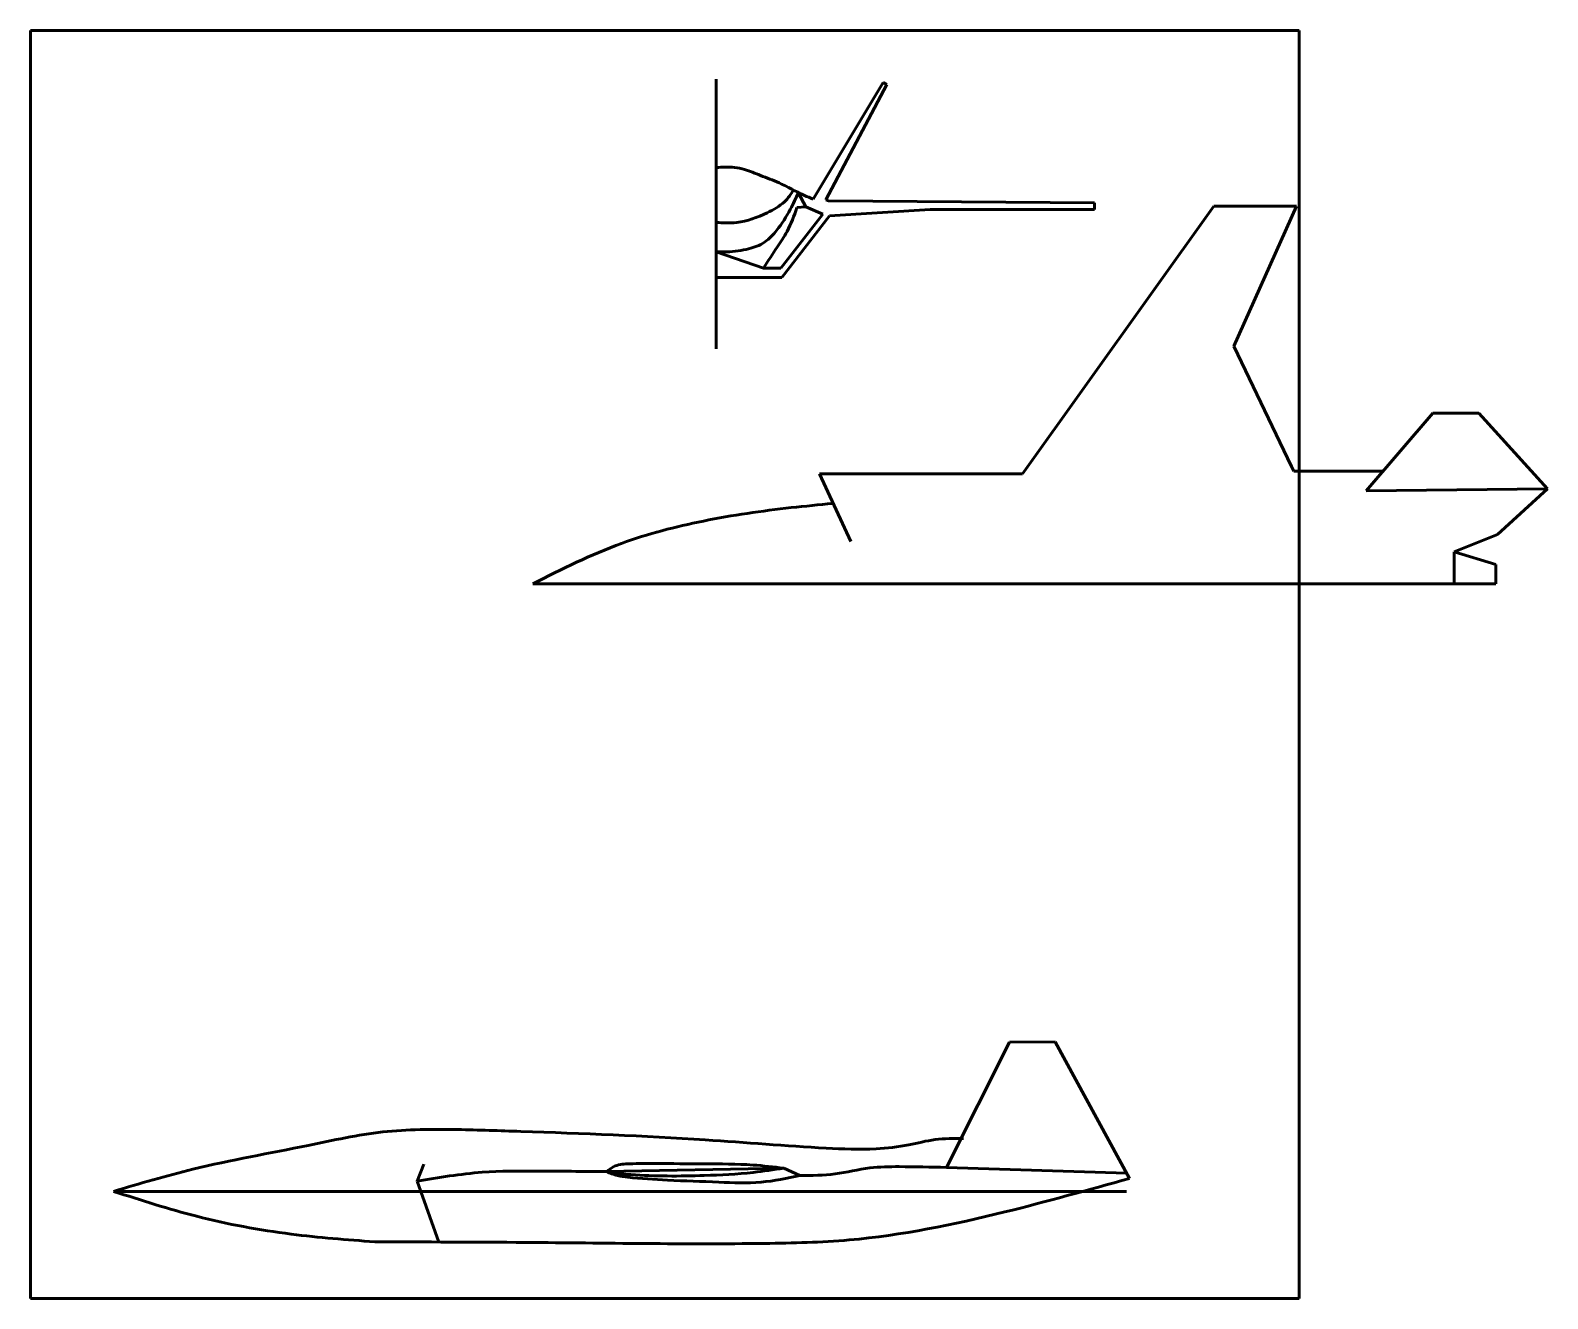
# Model space of a CAD drawing. Header units: millimetres. Extents: x 39448 to 86337, y 20141 to 58152.
# Drawn here: x 46786 to 64311, y 37297 to 51952 of the extents above; entities that cross this region are included whole.
import ezdxf

# ---------------------------------------------------------------- set-up
doc = ezdxf.new("R2010")
doc.units = ezdxf.units.MM
doc.layers.add('_basic (Основной)', color=4, linetype='Continuous', lineweight=60)
picture_1 = doc.add_image_def('image1.jpeg', size_in_pixel=(284, 284))

msp = doc.modelspace()

# ---------------------------------------------------------------- linework, layer by layer
at = {"layer": '_basic (Основной)', "transparency": 33554687}
for p, q in [((54706.743, 51386.546), (54706.743, 48273.759)), ((56635.45, 51349.239), (55826.733, 50001.178)), ((55973.706, 49992.504), (56680.063, 51325.601)), ((56680.063, 51325.601), (56635.45, 51349.239)), ((55741.973, 49913.325), (55659.544, 50072.403)), ((56002.85, 49982.661), (55973.706, 49992.504)), ((59076.632, 49958.076), (56002.85, 49982.661)), ((59076.719, 49882.573), (59076.632, 49958.076)), ((55453.216, 49202.182), (55937.563, 49826.94)), ((55465.278, 49094.811), (56017.946, 49807.696)), ((55640.705, 49903.299), (55741.973, 49913.325)), ((55741.973, 49913.325), (55937.563, 49826.94)), ((56017.946, 49807.696), (57180.277, 49880.375)), ((57180.277, 49880.375), (59076.719, 49882.573)), ((58243.772, 46825.953), (60454.591, 49921.477)), ((60454.591, 49921.477), (61411.775, 49921.477)), ((61411.775, 49921.477), (60686.876, 48301.761)), ((55253.575, 49202.182), (54706.743, 49392.053)), ((55465.278, 49094.811), (54706.743, 49094.811)), ((55253.575, 49202.182), (55453.216, 49202.182)), ((60686.876, 48301.761), (61352.754, 46914.306)), ((62215.794, 46630.236), (62985.322, 47530.522)), ((62985.322, 47530.522), (63516.421, 47530.522)), ((63516.421, 47530.522), (64311.367, 46653.645)), ((56262.35, 46045.29), (55902.54, 46825.953)), ((55902.54, 46825.953), (58243.772, 46825.953)), ((61352.754, 46914.306), (61379.966, 46857.606)), ((61379.966, 46857.606), (62410.14, 46857.606)), ((64311.367, 46653.645), (62215.794, 46630.236)), ((64311.367, 46653.645), (63731.85, 46128.275)), ((63731.85, 46128.275), (63232.684, 45928.042)), ((63232.684, 45928.042), (63713.89, 45779.17)), ((63232.684, 45928.042), (63232.684, 45556.767)), ((63713.89, 45779.17), (63713.89, 45556.767)), ((52588.274, 45556.767), (62310.515, 45556.767)), ((63713.89, 45556.767), (52588.274, 45556.767)), ((57368.238, 38814.294), (58097.176, 40260.23)), ((58097.176, 40260.23), (58621.549, 40265.991)), ((58621.549, 40265.991), (59483.02, 38687.559)), ((51331.188, 38851.257), (51251.662, 38656.112)), ((55487.336, 38805.676), (53438.394, 38765.115)), ((55487.336, 38805.676), (55675.206, 38720.12)), ((57368.238, 38814.294), (59450, 38748.061)), ((51251.662, 38656.112), (51505.47, 37952.037)), ((47746.642, 38537.472), (59446.642, 38537.472))]:
    msp.add_line(p, q, dxfattribs=at)
for points in [[(55826.733, 50001.178), (55726.276, 50045.18), (55434.208, 50189.407), (55219.556, 50275.591), (55034.815, 50344.187), (54920.451, 50367.052), (54706.743, 50367.052)], [(55601.905, 50106.765), (55497.012, 49972.08), (55295.424, 49844.803), (54945.298, 49731.669), (54706.743, 49731.669)], [(55657.545, 50078.439), (55563.254, 49883.279), (55405.989, 49639.995), (55345.932, 49573.285), (55263.632, 49503.238), (55082.348, 49427.633), (54960.011, 49404.284), (54830.999, 49392.053), (54706.743, 49392.053)], [(55640.705, 49903.299), (55526.129, 49629.1), (55413.288, 49448.614), (55253.575, 49202.182)], [(52588.274, 45556.767), (53613.083, 46023.975), (54559.25, 46282.419), (55574.713, 46436.953), (56054.459, 46484.912)], [(47746.642, 38537.472), (48661.683, 38792.628), (49996.208, 39068.658), (50856.171, 39223.925), (51719.01, 39252.677)], [(51719.01, 39252.677), (52450.778, 39229.824), (54580.98, 39131.978), (55977.72, 39037.119), (56553.45, 39028.485), (56933.431, 39074.53), (57235.69, 39134.965), (57563.856, 39146.476)], [(53438.394, 38765.115), (52634.099, 38771.699), (52006.1, 38757.352), (51251.662, 38656.112)], [(53438.394, 38765.115), (53541.754, 38830.704), (53704.863, 38855.737), (54007.76, 38858.642), (54567.724, 38854.653), (55133.087, 38841.497), (55487.336, 38805.676)], [(53438.394, 38765.115), (53556.121, 38744.649), (53721.535, 38730.088), (54141.119, 38715.053), (54570.383, 38720.342), (55134.782, 38755.863), (55487.336, 38805.676)], [(53438.394, 38765.115), (53568.552, 38719.663), (53686.658, 38700.932), (54145.915, 38666.684), (54737.773, 38643.794), (55225.454, 38643.794), (55675.206, 38720.12)], [(55675.206, 38720.12), (56082.644, 38738.686), (56481.949, 38807.719), (56821.208, 38822.726), (57368.238, 38814.294)], [(50764.017, 37953.495), (52507.348, 37947.096), (55267.563, 37935.554), (56245.138, 37975.914), (58039.83, 38298.943), (59483.02, 38687.559)], [(47746.642, 38537.472), (48707.181, 38249.047), (49797.792, 38043.603), (50764.017, 37953.495)]]:
    msp.add_spline(points, degree=3, dxfattribs=at)

# ---------------------------------------------------------------- pictures from other files: only their frames are drawn
image = msp.add_image(picture_1, insert=(46785.536, 37297.388), size_in_units=(14654.656, 14654.656), dxfattribs=dict(at, fade=18))
image.dxf.flags = 7

doc.saveas('drawing.dxf')
